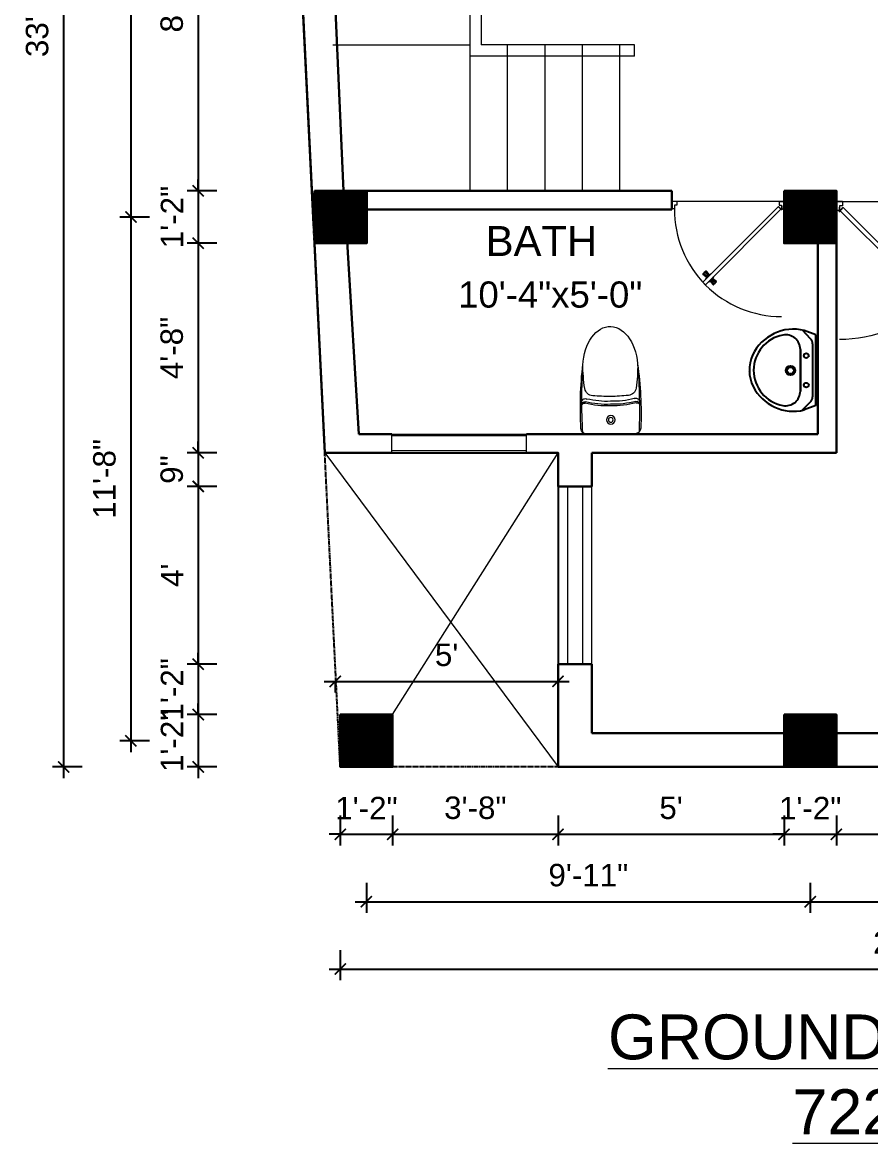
# Model space of a CAD drawing. Header units: inches. Extents: x -6683 to 26091, y -5972 to 4741.
# Drawn here: x 16400.9 to 16627.7, y -2641.4 to -2341 of the extents above; entities that cross this region are included whole.
import ezdxf

# ---------------------------------------------------------------- set-up
doc = ezdxf.new("R2010")
doc.units = ezdxf.units.IN
doc.header["$MEASUREMENT"] = 0
doc.linetypes.add('HIDDEN', pattern=[0.375, 0.25, -0.125])
for name, color, linetype, lineweight in [('A-FURN', 9, 'Continuous', 5), ('Dimension-0.13', 114, 'Continuous', 13), ('hatch-.09', 8, 'Continuous', 9), ('Label', 7, 'Continuous', 13), ('PUERTAS', 7, 'Continuous', 9), ('stair', 201, 'Continuous', 13), ('Text', 7, 'Continuous', 13), ('WALL', 12, 'Continuous', 30), ('wall2', 1, 'Continuous', 15), ('windoow', 4, 'Continuous', 5)]:
    doc.layers.add(name, color=color, linetype=linetype, lineweight=lineweight)
doc.layers.add('furniture', color=253, linetype='Continuous')
doc.styles.add('arial 1000', font='arial.ttf')
doc.styles.add('dim', font='arial.ttf', dxfattribs={"height": 7})
doc.styles.get("Standard").update_dxf_attribs({"font": 'arial.ttf'})
doc.dimstyles.new("1-8'", dxfattribs={"dimtxt": 6, "dimasz": 3, "dimexe": 3, "dimexo": 6, "dimgap": 4, "dimtad": 1, "dimdec": 0, "dimzin": 0, "dimdsep": 46, "dimlunit": 4, "dimtxsty": 'arial 1000', "dimblk": 'ARCHTICK', "dimcen": 8, "dimdle": 3, "dimclrt": 7, "dimazin": 0, "dimtfac": 1, "dimtdec": 0, "dimtix": 1, "dimtmove": 2, "dimatfit": 3, "dimfxl": 5, "dimfxlon": 1, "dimarcsym": 0})

# ---------------------------------------------------------------- blocks, each defined once
blk = doc.blocks.new('_ArchTick')
at = {"color": 0, "const_width": 0.15}
blk.add_lwpolyline([(-0.5, -0.5), (0.5, 0.5)], dxfattribs=at)
blk = doc.blocks.new('*D55')
at = {"layer": 'Defpoints', "color": 0, "transparency": 16777216}
for p in [(16484.55, -2512.5), (16544.14, -2512.5), (16544.14, -2517.11)]:
    blk.add_point(p, dxfattribs=at)
at = {"layer": 'wall2', "color": 0, "lineweight": -2, "transparency": 16777216}
for p, q in [((16481.55, -2517.11), (16547.14, -2517.11)), ((16484.55, -2517.11), (16484.55, -2520.11)), ((16544.14, -2517.11), (16544.14, -2520.11))]:
    blk.add_line(p, q, dxfattribs=at)
at = {"layer": 'wall2', "color": 0, "lineweight": -2, "transparency": 16777216, "xscale": 3, "yscale": 3, "zscale": 3, "rotation": 180}
blk.add_blockref('_ArchTick', (16484.55, -2517.11), dxfattribs=at)
at = {"layer": 'wall2', "color": 0, "lineweight": -2, "transparency": 16777216, "xscale": 3, "yscale": 3, "zscale": 3}
blk.add_blockref('_ArchTick', (16544.14, -2517.11), dxfattribs=at)
at = {"layer": 'wall2', "color": 7, "transparency": 16777216, "insert": (16514.34, -2510.06), "char_height": 6, "attachment_point": 5, "style": 'arial 1000'}
blk.add_mtext("5'", dxfattribs=at)
blk = doc.blocks.new('2ft6in')
at = {"layer": 'PUERTAS', "color": 2}
for p, q in [((0.84, 2.1), (21.02, 22.28)), ((21.71, 21.6), (1.47, 1.37)), ((18.33, 21.76), (18.31, 21.77)), ((21.71, 21.6), (21.02, 22.28)), ((21.18, 18.9), (21.2, 18.89)), ((0, 2), (0, 0)), ((0.6, 2), (0, 2)), ((1.33, 0), (0, 0)), ((0.6, 1.26), (0.6, 2.04)), ((0.67, 1.26), (0.6, 1.26)), ((0.67, 1.26), (0.67, 2.01)), ((0.67, 1), (0.67, 1.26)), ((1.33, 1), (0.67, 1)), ((1.31, 1.53), (0.79, 2.06)), ((1.36, 1.58), (0.81, 2.12)), ((1.36, 1.58), (1.31, 1.53)), ((1.47, 1.37), (1.31, 1.53)), ((1.33, 0), (1.33, 1)), ((28.67, 0), (28.67, 1)), ((28.67, 1), (29.33, 1)), ((28.67, 0), (30, 0)), ((29.33, 1), (29.33, 2)), ((29.33, 2), (30, 2)), ((30, 0), (30, 2))]:
    blk.add_line(p, q, dxfattribs=at)
at = {"layer": 'PUERTAS', "color": 8}
for p, q in [((18.81, 20.78), (18.04, 21.4)), ((18.86, 20.83), (18.08, 21.46)), ((18.95, 20.92), (18.2, 21.58)), ((18.44, 21.9), (18.31, 21.77)), ((19.07, 21.03), (18.34, 21.72)), ((18.44, 21.9), (18.56, 22.02)), ((18.58, 22.01), (18.56, 22.02)), ((19.3, 21.26), (18.61, 22)), ((19.42, 21.38), (18.75, 22.14)), ((19.51, 21.48), (18.88, 22.26)), ((19.55, 21.53), (18.93, 22.3)), ((19.4, 21.08), (19.31, 21.17)), ((19.47, 21.15), (19.38, 21.24)), ((19.51, 21.19), (19.42, 21.28)), ((19.53, 21.21), (19.44, 21.3)), ((19.7, 21.06), (19.51, 21.01)), ((19.89, 21.24), (19.58, 21.08)), ((20.07, 21.42), (19.64, 21.15)), ((18.91, 20.27), (19.19, 20.69)), ((19.13, 20.8), (19.03, 20.9)), ((19.15, 20.82), (19.05, 20.92)), ((19.09, 20.44), (19.25, 20.76)), ((19.19, 20.87), (19.1, 20.96)), ((19.25, 20.93), (19.16, 21.02)), ((19.28, 20.63), (19.32, 20.83)), ((19.43, 20.78), (19.4, 20.9)), ((19.55, 20.91), (19.43, 20.94)), ((19.69, 19.49), (20.12, 19.76)), ((19.87, 19.67), (20.18, 19.83)), ((20.06, 19.85), (20.25, 19.9)), ((20.21, 20), (20.33, 19.97)), ((20.21, 19.38), (20.83, 18.61)), ((20.23, 19.7), (20.32, 19.61)), ((20.25, 19.72), (20.34, 19.63)), ((20.25, 19.43), (20.88, 18.65)), ((20.29, 19.76), (20.38, 19.67)), ((20.33, 20.13), (20.36, 20.01)), ((20.34, 19.53), (21, 18.77)), ((20.36, 19.83), (20.45, 19.74)), ((20.48, 20.28), (20.44, 20.08)), ((20.46, 19.64), (21.14, 18.91)), ((20.5, 19.98), (20.6, 19.89)), ((20.67, 20.47), (20.51, 20.15)), ((20.85, 20.64), (20.57, 20.22)), ((20.57, 20.04), (20.66, 19.95)), ((20.61, 20.09), (20.7, 19.99)), ((20.63, 20.11), (20.72, 20.01)), ((20.69, 19.87), (21.42, 19.19)), ((20.81, 19.99), (21.56, 19.33)), ((20.9, 20.08), (21.68, 19.45)), ((20.95, 20.13), (21.72, 19.51)), ((21.32, 19.01), (21.2, 18.89)), ((21.32, 19.01), (21.44, 19.14)), ((21.43, 19.15), (21.44, 19.14)), ((0, 0), (30, 0))]:
    blk.add_line(p, q, dxfattribs=at)
at = {"layer": 'PUERTAS', "color": 1}
for p, q in [((18.06, 21.44), (18.48, 21.86)), ((18.74, 20.79), (18.06, 21.34)), ((18.08, 21.51), (18.45, 21.88)), ((18.11, 21.49), (18.08, 21.51)), ((18.82, 22.25), (18.45, 21.88)), ((18.9, 22.28), (18.48, 21.86)), ((18.84, 22.23), (18.82, 22.25)), ((18.83, 20.8), (19.18, 21.15)), ((19.54, 21.59), (18.99, 22.27)), ((19.02, 20.88), (19.24, 21.1)), ((19.54, 21.5), (19.18, 21.15)), ((19.45, 21.31), (19.24, 21.1)), ((19.55, 21.22), (19.33, 21.01)), ((19.45, 21.41), (19.45, 21.41)), ((19.54, 21.22), (19.45, 21.31)), ((19.64, 21.23), (19.64, 21.23)), ((19.74, 21.24), (19.73, 21.23)), ((20.12, 21.49), (19.74, 21.24)), ((20.22, 21.48), (20.22, 21.49)), ((18.84, 20.21), (19.1, 20.6)), ((18.85, 20.11), (18.84, 20.12)), ((18.92, 20.89), (18.93, 20.88)), ((19.12, 20.8), (19.03, 20.89)), ((19.1, 20.7), (19.11, 20.69)), ((19.1, 20.6), (19.1, 20.6)), ((19.11, 20.79), (19.33, 21.01)), ((19.53, 19.43), (19.54, 19.42)), ((19.64, 19.42), (20.02, 19.67)), ((20.02, 19.67), (20.03, 19.68)), ((20.12, 19.68), (20.12, 19.68)), ((20.21, 19.69), (20.43, 19.9)), ((20.22, 19.41), (20.57, 19.76)), ((20.22, 19.69), (20.31, 19.6)), ((20.22, 19.32), (20.76, 18.64)), ((20.31, 19.6), (20.52, 19.81)), ((20.31, 19.5), (20.31, 19.5)), ((20.65, 20.12), (20.43, 19.9)), ((20.74, 20.03), (20.52, 19.81)), ((20.93, 20.11), (20.57, 19.76)), ((20.64, 20.11), (20.73, 20.02)), ((20.66, 20.31), (20.65, 20.31)), ((20.65, 20.21), (20.65, 20.22)), ((20.91, 20.7), (20.66, 20.31)), ((20.84, 20.02), (20.83, 20.03)), ((20.86, 18.63), (21.28, 19.05)), ((20.91, 20.8), (20.91, 20.79)), ((20.91, 18.68), (20.94, 18.66)), ((20.94, 18.66), (21.31, 19.03)), ((21.02, 20.12), (21.7, 19.57)), ((21.7, 19.47), (21.28, 19.05)), ((21.67, 19.4), (21.31, 19.03)), ((21.65, 19.42), (21.67, 19.4))]:
    blk.add_line(p, q, dxfattribs=at)
at = {"layer": 'PUERTAS', "color": 2}
for radius in [0.129, 0.0627]:
    blk.add_circle((0.68, 2.14), radius, dxfattribs=at)
at = {"layer": 'PUERTAS', "color": 8}
blk.add_arc((0.68, 2.14), 28.65, 359.7285, 90.0333, dxfattribs=at)
at = {"layer": 'PUERTAS', "color": 1}
for centre, start, end in [((18.94, 22.23), 38.9236, 135), ((19.4, 21.36), 315, 45), ((19.49, 21.55), 315, 38.9236), ((19.6, 21.18), 50.2572, 135), ((19.68, 21.28), 230.2572, 315), ((20.17, 21.44), 45, 135), ((18.78, 20.84), 231.0764, 315), ((18.89, 20.16), 135, 225), ((18.97, 20.93), 225, 315), ((19.16, 20.74), 135, 219.7428), ((19.06, 20.65), 315, 39.7428), ((19.59, 19.47), 225, 315), ((20.07, 19.63), 50.2572, 135), ((20.16, 19.73), 230.2572, 315), ((20.27, 19.36), 135, 218.9236), ((20.35, 19.55), 135, 225), ((20.7, 20.26), 135, 219.7428), ((20.6, 20.17), 315, 39.7428), ((20.78, 19.98), 45, 135), ((20.82, 18.68), 218.9236, 315), ((20.87, 20.75), 315, 45), ((20.98, 20.07), 51.0764, 135), ((21.65, 19.52), 315, 51.0764)]:
    blk.add_arc(centre, 0.0667, start, end, dxfattribs=at)
blk = doc.blocks.new('*U40')
at = {"color": 3, "xscale": -1}
blk.add_blockref('2ft6in', (42, 0), dxfattribs=at)
blk = doc.blocks.new('3ft')
at = {"layer": 'PUERTAS', "color": 2}
for p, q in [((1.01, 2.52), (25.23, 26.74)), ((26.05, 25.92), (1.77, 1.64)), ((21.99, 26.11), (21.98, 26.13)), ((26.05, 25.92), (25.23, 26.74)), ((25.42, 22.68), (25.43, 22.67)), ((0, 2.4), (0, 0)), ((0.72, 2.4), (0, 2.4)), ((1.6, 0), (0, 0)), ((0.72, 1.52), (0.72, 2.44)), ((0.8, 1.52), (0.72, 1.52)), ((0.8, 1.52), (0.8, 2.41)), ((0.8, 1.2), (0.8, 1.52)), ((1.6, 1.2), (0.8, 1.2)), ((1.57, 1.84), (0.94, 2.47)), ((1.63, 1.89), (0.97, 2.55)), ((1.63, 1.89), (1.57, 1.84)), ((1.77, 1.64), (1.57, 1.84)), ((1.6, 0), (1.6, 1.2)), ((34.4, 0), (34.4, 1.2)), ((34.4, 1.2), (35.2, 1.2)), ((34.4, 0), (36, 0)), ((35.2, 1.2), (35.2, 2.4)), ((35.2, 2.4), (36, 2.4)), ((36, 0), (36, 2.4))]:
    blk.add_line(p, q, dxfattribs=at)
at = {"layer": 'PUERTAS', "color": 8}
for p, q in [((22.57, 24.94), (21.65, 25.68)), ((22.63, 24.99), (21.69, 25.75)), ((22.74, 25.1), (21.84, 25.9)), ((22.13, 26.28), (21.98, 26.13)), ((22.88, 25.24), (22.01, 26.06)), ((22.13, 26.28), (22.27, 26.42)), ((22.29, 26.41), (22.27, 26.42)), ((23.16, 25.52), (22.34, 26.39)), ((23.3, 25.66), (22.5, 26.56)), ((23.41, 25.77), (22.65, 26.71)), ((22.69, 24.32), (23.02, 24.83)), ((23.46, 25.83), (22.72, 26.75)), ((22.95, 24.96), (22.84, 25.07)), ((22.98, 24.99), (22.86, 25.1)), ((23.03, 25.04), (22.91, 25.15)), ((22.91, 24.53), (23.1, 24.91)), ((23.11, 25.12), (22.99, 25.23)), ((23.13, 24.76), (23.18, 24.99)), ((23.28, 25.3), (23.17, 25.41)), ((23.36, 25.37), (23.25, 25.49)), ((23.31, 24.94), (23.28, 25.08)), ((23.41, 25.43), (23.3, 25.54)), ((23.46, 25.09), (23.32, 25.13)), ((23.44, 25.45), (23.33, 25.56)), ((23.64, 25.27), (23.41, 25.22)), ((23.87, 25.49), (23.49, 25.3)), ((24.08, 25.71), (23.57, 25.38)), ((24.4, 24.15), (24.43, 24.01)), ((24.58, 24.33), (24.52, 24.1)), ((24.8, 24.56), (24.61, 24.18)), ((25.02, 24.77), (24.68, 24.26)), ((24.68, 24.05), (24.79, 23.94)), ((24.73, 24.1), (24.85, 23.99)), ((24.76, 24.13), (24.87, 24.02)), ((25.08, 24.1), (26.02, 23.34)), ((25.14, 24.15), (26.06, 23.41)), ((23.63, 23.38), (24.14, 23.72)), ((23.84, 23.6), (24.22, 23.79)), ((24.07, 23.82), (24.3, 23.88)), ((24.25, 24), (24.39, 23.97)), ((24.25, 23.26), (24.99, 22.34)), ((24.27, 23.64), (24.38, 23.53)), ((24.3, 23.67), (24.41, 23.56)), ((24.3, 23.32), (25.06, 22.38)), ((24.35, 23.72), (24.46, 23.61)), ((24.41, 23.43), (25.2, 22.53)), ((24.43, 23.8), (24.54, 23.69)), ((24.55, 23.57), (25.37, 22.7)), ((24.6, 23.97), (24.72, 23.86)), ((24.83, 23.85), (25.7, 23.03)), ((24.97, 23.99), (25.87, 23.2)), ((25.58, 22.82), (25.43, 22.67)), ((25.58, 22.82), (25.73, 22.97)), ((25.72, 22.98), (25.73, 22.97)), ((0, 0), (36, 0))]:
    blk.add_line(p, q, dxfattribs=at)
at = {"layer": 'PUERTAS', "color": 1}
for p, q in [((21.67, 25.73), (22.17, 26.23)), ((22.49, 24.95), (21.67, 25.61)), ((21.7, 25.82), (22.14, 26.26)), ((21.73, 25.79), (21.7, 25.82)), ((22.58, 26.7), (22.14, 26.26)), ((22.67, 26.73), (22.17, 26.23)), ((22.61, 26.67), (22.58, 26.7)), ((22.6, 24.96), (23.02, 25.38)), ((22.61, 24.25), (22.92, 24.72)), ((22.62, 24.13), (22.61, 24.14)), ((22.7, 25.07), (22.71, 25.06)), ((23.45, 25.91), (22.79, 26.73)), ((22.82, 25.06), (23.08, 25.32)), ((22.94, 24.95), (22.83, 25.07)), ((22.92, 24.72), (22.92, 24.72)), ((22.93, 24.94), (23.19, 25.21)), ((22.93, 24.84), (22.93, 24.83)), ((23.44, 25.81), (23.02, 25.38)), ((23.34, 25.58), (23.08, 25.32)), ((23.46, 25.47), (23.19, 25.21)), ((23.33, 25.7), (23.34, 25.69)), ((23.45, 25.46), (23.33, 25.57)), ((23.57, 25.47), (23.57, 25.47)), ((24.15, 25.79), (23.68, 25.48)), ((23.68, 25.48), (23.68, 25.48)), ((24.27, 25.78), (24.26, 25.79)), ((24.78, 24.15), (24.51, 23.89)), ((25.11, 24.14), (24.69, 23.71)), ((24.77, 24.14), (24.88, 24.03)), ((24.79, 24.38), (24.78, 24.37)), ((24.78, 24.26), (24.78, 24.26)), ((25.1, 24.84), (24.79, 24.38)), ((25.09, 24.96), (25.1, 24.95)), ((25.22, 24.14), (26.03, 23.48)), ((23.44, 23.31), (23.45, 23.3)), ((23.56, 23.3), (24.03, 23.61)), ((24.03, 23.61), (24.03, 23.62)), ((24.14, 23.62), (24.14, 23.62)), ((24.25, 23.62), (24.51, 23.89)), ((24.26, 23.29), (24.69, 23.71)), ((24.26, 23.63), (24.37, 23.52)), ((24.26, 23.18), (24.92, 22.37)), ((24.37, 23.52), (24.63, 23.77)), ((24.37, 23.4), (24.37, 23.4)), ((24.89, 24.03), (24.63, 23.77)), ((25, 24.03), (25, 24.03)), ((25.04, 22.36), (25.54, 22.86)), ((25.1, 22.42), (25.13, 22.39)), ((25.13, 22.39), (25.57, 22.83)), ((26.04, 23.37), (25.54, 22.86)), ((26.01, 23.27), (25.57, 22.83)), ((25.98, 23.3), (26.01, 23.27))]:
    blk.add_line(p, q, dxfattribs=at)
at = {"layer": 'PUERTAS', "color": 2}
for radius in [0.155, 0.0752]:
    blk.add_circle((0.82, 2.56), radius, dxfattribs=at)
at = {"layer": 'PUERTAS', "color": 8}
blk.add_arc((0.82, 2.56), 34.38, 359.7285, 90.0333, dxfattribs=at)
at = {"layer": 'PUERTAS', "color": 1}
for centre, start, end in [((22.54, 25.01), 231.0764, 315), ((22.67, 24.2), 135, 225), ((22.73, 26.68), 38.9236, 135), ((22.77, 25.12), 225, 315), ((22.99, 24.89), 135, 219.7428), ((22.87, 24.78), 315, 39.7428), ((23.28, 25.63), 315, 45), ((23.39, 25.86), 315, 38.9236), ((23.51, 25.41), 50.2572, 135), ((23.62, 25.53), 230.2572, 315), ((24.2, 25.73), 45, 135), ((24.84, 24.31), 135, 219.7428), ((24.72, 24.21), 315, 39.7428), ((24.94, 23.98), 45, 135), ((25.04, 24.89), 315, 45), ((25.17, 24.08), 51.0764, 135), ((23.51, 23.36), 225, 315), ((24.09, 23.56), 50.2572, 135), ((24.2, 23.68), 230.2572, 315), ((24.32, 23.23), 135, 218.9236), ((24.42, 23.46), 135, 225), ((24.98, 22.42), 218.9236, 315), ((25.98, 23.42), 315, 51.0764)]:
    blk.add_arc(centre, 0.08, start, end, dxfattribs=at)
blk = doc.blocks.new('*U43')
at = {"color": 3}
blk.add_blockref('3ft', (0, 0), dxfattribs=at)
blk = doc.blocks.new('A$C2BC6131C')
at = {"layer": 'A-FURN', "color": 8}
for p in [(0, 163.5), (0, -163.5)]:
    blk.add_line(p, (0, 0), dxfattribs=at)
for radius in [29.6, 16.1]:
    blk.add_circle((95.9, 0), radius, dxfattribs=at)
for centre, radius, start, end in [((40, 163.5), 40, 92.59988, 180), ((197, -4116.4), 4311.6, 86.30057, 92.47118), ((155.1, -2371.3), 2577.4, 82.86641, 92.59988), ((793.4, 23.7), 602, 165.61847, 182.25332), ((201.9, 176.4), 18.8, 342.35932, 95.93155), ((192.7, 178.4), 18.2, 343.38126, 66.47238), ((793.4, 23.7), 592, 165.61847, 182.25332), ((773.9, 23.7), 552, 165.61847, 182.45753), ((217.8, 172), 24.1, 332.20328, 71.94045), ((320.7, 115.7), 60, 100.47011, 174.60795), ((468.5, -913.5), 1099.7, 89.65189, 98.29697), ((1633.1, -8.2), 1378.2, 174.60795, 179.65911), ((1633.1, 8.2), 1378.2, 180.34089, 185.39205), ((793.4, -23.7), 602, 177.74668, 194.38153), ((793.4, -23.7), 592, 177.74668, 194.38153), ((773.9, -23.7), 552, 177.54247, 194.38153), ((320.7, -115.7), 60, 185.39205, 259.52989), ((40, -163.5), 40, 180, 267.40012), ((197, 4116.4), 4311.6, 267.52882, 273.69943), ((155.1, 2371.3), 2577.4, 267.40012, 277.13359), ((201.9, -176.4), 18.8, 264.06845, 17.64068), ((192.7, -178.4), 18.2, 293.52762, 16.61874), ((217.8, -172), 24.1, 288.05955, 27.79672), ((468.5, 913.5), 1099.7, 261.70303, 270.34811)]:
    blk.add_arc(centre, radius, start, end, dxfattribs=at)
blk.add_ellipse((440.7, 0), major_axis=(-289.3, 0), ratio=0.648116, start_param=1.570796, end_param=4.592942, dxfattribs=at)
blk = doc.blocks.new('A$C2C8E2855')
at = {"color": 3}
for p, q in [((49.5, -117.7), (20, -196.2)), ((530.2, -117.7), (49.5, -117.7)), ((52.4, -117.7), (529.2, -117.7)), ((110.9, -140.2), (470.9, -140.2)), ((530.2, -117.7), (559.7, -196.2)), ((76.7, -153.7), (18.7, -208.2)), ((149.1, -222.9), (431, -222.9)), ((431, -222.9), (149.1, -222.9)), ((506.5, -155.1), (563.4, -212.8))]:
    blk.add_line(p, q, dxfattribs=at)
for centre, radius in [((190.8, -182.7), 16.3), ((390.8, -182.7), 16.3), ((292.2, -290.1), 31.6), ((292.2, -290.1), 23)]:
    blk.add_circle(centre, radius, dxfattribs=at)
for centre, radius, start, end in [((110.9, -190.2), 50, 90, 133.18096), ((470.9, -190.2), 50, 44.56072, 90), ((318.3, -269.6), 307.1, 166.17513, 244.72963), ((149.1, -322.9), 100, 90, 190.56023), ((261.4, -269.6), 307.1, 297.06391, 13.82487), ((431, -322.9), 100, 349.43977, 90), ((290.1, -296.6), 243.4, 190.56023, 349.43977), ((289.7, -319.1), 250.2, 245.80711, 296.46282), ((318.3, -269.6), 307.1, 266.58899, 266.59358)]:
    blk.add_arc(centre, radius, start, end, dxfattribs=at)
at = {"color": 3, "width": 0.8, "flags": 9}
for tag in ['XSIZE', 'YSIZE']:
    blk.add_attdef(tag, (289.9, -117.7), '', height=0.5, dxfattribs=at)
blk = doc.blocks.new('*D77')
at = {"layer": 'Defpoints', "color": 0, "transparency": 16777216}
for p in [(16485.9, -2540), (16499.9, -2540), (16499.9, -2558)]:
    blk.add_point(p, dxfattribs=at)
at = {"layer": 'Dimension-0.13', "color": 0, "lineweight": -2, "transparency": 16777216}
for p, q in [((16485.9, -2553), (16485.9, -2561)), ((16499.9, -2553), (16499.9, -2561)), ((16485.9, -2558), (16482.9, -2558)), ((16485.9, -2558), (16499.9, -2558)), ((16499.9, -2558), (16502.9, -2558))]:
    blk.add_line(p, q, dxfattribs=at)
at = {"layer": 'Dimension-0.13', "color": 0, "lineweight": -2, "transparency": 16777216, "xscale": 3, "yscale": 3, "zscale": 3}
blk.add_blockref('_ArchTick', (16485.9, -2558), dxfattribs=at)
at = {"layer": 'Dimension-0.13', "color": 0, "lineweight": -2, "transparency": 16777216, "xscale": 3, "yscale": 3, "zscale": 3, "rotation": 180}
blk.add_blockref('_ArchTick', (16499.9, -2558), dxfattribs=at)
at = {"layer": 'Dimension-0.13', "color": 7, "transparency": 16777216, "insert": (16492.9, -2550.99), "char_height": 6, "attachment_point": 5, "style": 'arial 1000'}
blk.add_mtext('1\'-2"', dxfattribs=at)
blk = doc.blocks.new('*D78')
at = {"layer": 'Defpoints', "color": 0, "transparency": 16777216}
for p in [(16499.9, -2540), (16544.14, -2540), (16544.14, -2558)]:
    blk.add_point(p, dxfattribs=at)
at = {"layer": 'Dimension-0.13', "color": 0, "lineweight": -2, "transparency": 16777216}
for p, q in [((16499.9, -2553), (16499.9, -2561)), ((16544.14, -2553), (16544.14, -2561)), ((16496.9, -2558), (16547.14, -2558))]:
    blk.add_line(p, q, dxfattribs=at)
at = {"layer": 'Dimension-0.13', "color": 0, "lineweight": -2, "transparency": 16777216, "xscale": 3, "yscale": 3, "zscale": 3, "rotation": 180}
blk.add_blockref('_ArchTick', (16499.9, -2558), dxfattribs=at)
at = {"layer": 'Dimension-0.13', "color": 0, "lineweight": -2, "transparency": 16777216, "xscale": 3, "yscale": 3, "zscale": 3}
blk.add_blockref('_ArchTick', (16544.14, -2558), dxfattribs=at)
at = {"layer": 'Dimension-0.13', "color": 7, "transparency": 16777216, "insert": (16522.02, -2550.94), "char_height": 6, "attachment_point": 5, "style": 'arial 1000'}
blk.add_mtext('3\'-8"', dxfattribs=at)
blk = doc.blocks.new('*D79')
at = {"layer": 'Defpoints', "color": 0, "transparency": 16777216}
for p in [(16544.14, -2540), (16604.56, -2540), (16604.56, -2558)]:
    blk.add_point(p, dxfattribs=at)
at = {"layer": 'Dimension-0.13', "color": 0, "lineweight": -2, "transparency": 16777216}
for p, q in [((16544.14, -2553), (16544.14, -2561)), ((16604.56, -2553), (16604.56, -2561)), ((16541.14, -2558), (16607.56, -2558))]:
    blk.add_line(p, q, dxfattribs=at)
at = {"layer": 'Dimension-0.13', "color": 0, "lineweight": -2, "transparency": 16777216, "xscale": 3, "yscale": 3, "zscale": 3, "rotation": 180}
blk.add_blockref('_ArchTick', (16544.14, -2558), dxfattribs=at)
at = {"layer": 'Dimension-0.13', "color": 0, "lineweight": -2, "transparency": 16777216, "xscale": 3, "yscale": 3, "zscale": 3}
blk.add_blockref('_ArchTick', (16604.56, -2558), dxfattribs=at)
at = {"layer": 'Dimension-0.13', "color": 7, "transparency": 16777216, "insert": (16574.35, -2550.95), "char_height": 6, "attachment_point": 5, "style": 'arial 1000'}
blk.add_mtext("5'", dxfattribs=at)
blk = doc.blocks.new('*D80')
at = {"layer": 'Defpoints', "color": 0, "transparency": 16777216}
for p in [(16604.56, -2540), (16618.56, -2540), (16618.56, -2558)]:
    blk.add_point(p, dxfattribs=at)
at = {"layer": 'Dimension-0.13', "color": 0, "lineweight": -2, "transparency": 16777216}
for p, q in [((16604.56, -2553), (16604.56, -2561)), ((16618.56, -2553), (16618.56, -2561)), ((16604.56, -2558), (16601.56, -2558)), ((16604.56, -2558), (16618.56, -2558)), ((16618.56, -2558), (16621.56, -2558))]:
    blk.add_line(p, q, dxfattribs=at)
at = {"layer": 'Dimension-0.13', "color": 0, "lineweight": -2, "transparency": 16777216, "xscale": 3, "yscale": 3, "zscale": 3}
blk.add_blockref('_ArchTick', (16604.56, -2558), dxfattribs=at)
at = {"layer": 'Dimension-0.13', "color": 0, "lineweight": -2, "transparency": 16777216, "xscale": 3, "yscale": 3, "zscale": 3, "rotation": 180}
blk.add_blockref('_ArchTick', (16618.56, -2558), dxfattribs=at)
at = {"layer": 'Dimension-0.13', "color": 7, "transparency": 16777216, "insert": (16611.56, -2550.99), "char_height": 6, "attachment_point": 5, "style": 'arial 1000'}
blk.add_mtext('1\'-2"', dxfattribs=at)
blk = doc.blocks.new('*D81')
at = {"layer": 'Defpoints', "color": 0, "transparency": 16777216}
for p in [(16618.56, -2540), (16778.17, -2540), (16778.17, -2558)]:
    blk.add_point(p, dxfattribs=at)
at = {"layer": 'Dimension-0.13', "color": 0, "lineweight": -2, "transparency": 16777216}
for p, q in [((16618.56, -2553), (16618.56, -2561)), ((16778.17, -2553), (16778.17, -2561)), ((16615.56, -2558), (16781.17, -2558))]:
    blk.add_line(p, q, dxfattribs=at)
at = {"layer": 'Dimension-0.13', "color": 0, "lineweight": -2, "transparency": 16777216, "xscale": 3, "yscale": 3, "zscale": 3, "rotation": 180}
blk.add_blockref('_ArchTick', (16618.56, -2558), dxfattribs=at)
at = {"layer": 'Dimension-0.13', "color": 0, "lineweight": -2, "transparency": 16777216, "xscale": 3, "yscale": 3, "zscale": 3}
blk.add_blockref('_ArchTick', (16778.17, -2558), dxfattribs=at)
at = {"layer": 'Dimension-0.13', "color": 7, "transparency": 16777216, "insert": (16698.36, -2550.94), "char_height": 6, "attachment_point": 5, "style": 'arial 1000'}
blk.add_mtext('13\'-4"', dxfattribs=at)
blk = doc.blocks.new('*D83')
at = {"layer": 'Defpoints', "color": 0, "transparency": 16777216}
for p in [(16492.9, -2545.69), (16611.56, -2545.69), (16611.56, -2576)]:
    blk.add_point(p, dxfattribs=at)
at = {"layer": 'Dimension-0.13', "color": 0, "lineweight": -2, "transparency": 16777216}
for p, q in [((16492.9, -2571), (16492.9, -2579)), ((16611.56, -2571), (16611.56, -2579)), ((16489.9, -2576), (16614.56, -2576))]:
    blk.add_line(p, q, dxfattribs=at)
at = {"layer": 'Dimension-0.13', "color": 0, "lineweight": -2, "transparency": 16777216, "xscale": 3, "yscale": 3, "zscale": 3, "rotation": 180}
blk.add_blockref('_ArchTick', (16492.9, -2576), dxfattribs=at)
at = {"layer": 'Dimension-0.13', "color": 0, "lineweight": -2, "transparency": 16777216, "xscale": 3, "yscale": 3, "zscale": 3}
blk.add_blockref('_ArchTick', (16611.56, -2576), dxfattribs=at)
at = {"layer": 'Dimension-0.13', "color": 7, "transparency": 16777216, "insert": (16552.23, -2568.94), "char_height": 6, "attachment_point": 5, "style": 'arial 1000'}
blk.add_mtext('9\'-11"', dxfattribs=at)
blk = doc.blocks.new('*D84')
at = {"layer": 'Defpoints', "color": 0, "transparency": 16777216}
for p in [(16611.56, -2545.69), (16785.17, -2545.69), (16785.17, -2576)]:
    blk.add_point(p, dxfattribs=at)
at = {"layer": 'Dimension-0.13', "color": 0, "lineweight": -2, "transparency": 16777216}
for p, q in [((16611.56, -2571), (16611.56, -2579)), ((16785.17, -2571), (16785.17, -2579)), ((16608.56, -2576), (16788.17, -2576))]:
    blk.add_line(p, q, dxfattribs=at)
at = {"layer": 'Dimension-0.13', "color": 0, "lineweight": -2, "transparency": 16777216, "xscale": 3, "yscale": 3, "zscale": 3, "rotation": 180}
blk.add_blockref('_ArchTick', (16611.56, -2576), dxfattribs=at)
at = {"layer": 'Dimension-0.13', "color": 0, "lineweight": -2, "transparency": 16777216, "xscale": 3, "yscale": 3, "zscale": 3}
blk.add_blockref('_ArchTick', (16785.17, -2576), dxfattribs=at)
at = {"layer": 'Dimension-0.13', "color": 7, "transparency": 16777216, "insert": (16698.36, -2568.94), "char_height": 6, "attachment_point": 5, "style": 'arial 1000'}
blk.add_mtext('14\'-6"', dxfattribs=at)
blk = doc.blocks.new('*D85')
at = {"layer": 'Defpoints', "color": 0, "transparency": 16777216}
for p in [(16485.9, -2540), (16792.17, -2540), (16792.17, -2594)]:
    blk.add_point(p, dxfattribs=at)
at = {"layer": 'Dimension-0.13', "color": 0, "lineweight": -2, "transparency": 16777216}
for p, q in [((16485.9, -2589), (16485.9, -2597)), ((16792.17, -2589), (16792.17, -2597)), ((16482.9, -2594), (16795.17, -2594))]:
    blk.add_line(p, q, dxfattribs=at)
at = {"layer": 'Dimension-0.13', "color": 0, "lineweight": -2, "transparency": 16777216, "xscale": 3, "yscale": 3, "zscale": 3, "rotation": 180}
blk.add_blockref('_ArchTick', (16485.9, -2594), dxfattribs=at)
at = {"layer": 'Dimension-0.13', "color": 0, "lineweight": -2, "transparency": 16777216, "xscale": 3, "yscale": 3, "zscale": 3}
blk.add_blockref('_ArchTick', (16792.17, -2594), dxfattribs=at)
at = {"layer": 'Dimension-0.13', "color": 7, "transparency": 16777216, "insert": (16639.04, -2586.94), "char_height": 6, "attachment_point": 5, "style": 'arial 1000'}
blk.add_mtext('25\'-6"', dxfattribs=at)
blk = doc.blocks.new('*D94')
at = {"layer": 'Defpoints', "color": 0, "transparency": 16777216}
for p in [(16466.61, -2134.5), (16411.92, -2540), (16485.9, -2540)]:
    blk.add_point(p, dxfattribs=at)
at = {"layer": 'Dimension-0.13', "color": 0, "lineweight": -2, "transparency": 16777216}
for p, q in [((16411.92, -2131.5), (16411.92, -2543)), ((16416.92, -2134.5), (16408.92, -2134.5)), ((16416.92, -2540), (16408.92, -2540))]:
    blk.add_line(p, q, dxfattribs=at)
at = {"layer": 'Dimension-0.13', "color": 0, "lineweight": -2, "transparency": 16777216, "xscale": 3, "yscale": 3, "zscale": 3}
for p, rotation in [((16411.92, -2134.5), 90), ((16411.92, -2540), 270)]:
    blk.add_blockref('_ArchTick', p, dxfattribs=dict(at, rotation=rotation))
at = {"layer": 'Dimension-0.13', "color": 7, "transparency": 16777216, "insert": (16404.86, -2337.25), "char_height": 6, "attachment_point": 5, "rotation": 90, "style": 'arial 1000'}
blk.add_mtext('33\'-10"', dxfattribs=at)
blk = doc.blocks.new('*D118')
at = {"layer": 'Defpoints', "color": 0, "transparency": 16777216}
for p in [(16473.09, -2280), (16447.92, -2386), (16479, -2386)]:
    blk.add_point(p, dxfattribs=at)
at = {"layer": 'Dimension-0.13', "color": 0, "lineweight": -2, "transparency": 16777216}
for p, q in [((16447.92, -2277), (16447.92, -2389)), ((16452.92, -2280), (16444.92, -2280)), ((16452.92, -2386), (16444.92, -2386))]:
    blk.add_line(p, q, dxfattribs=at)
at = {"layer": 'Dimension-0.13', "color": 0, "lineweight": -2, "transparency": 16777216, "xscale": 3, "yscale": 3, "zscale": 3}
for p, rotation in [((16447.92, -2280), 90), ((16447.92, -2386), 270)]:
    blk.add_blockref('_ArchTick', p, dxfattribs=dict(at, rotation=rotation))
at = {"layer": 'Dimension-0.13', "color": 7, "transparency": 16777216, "insert": (16440.86, -2333), "char_height": 6, "attachment_point": 5, "rotation": 90, "style": 'arial 1000'}
blk.add_mtext('8\'-10"', dxfattribs=at)
blk = doc.blocks.new('*D119')
at = {"layer": 'Defpoints', "color": 0, "transparency": 16777216}
for p in [(16479, -2386), (16447.92, -2400), (16479, -2400)]:
    blk.add_point(p, dxfattribs=at)
at = {"layer": 'Dimension-0.13', "color": 0, "lineweight": -2, "transparency": 16777216}
for p, q in [((16447.92, -2386), (16447.92, -2383)), ((16452.92, -2386), (16444.92, -2386)), ((16447.92, -2386), (16447.92, -2400)), ((16452.92, -2400), (16444.92, -2400)), ((16447.92, -2400), (16447.92, -2403))]:
    blk.add_line(p, q, dxfattribs=at)
at = {"layer": 'Dimension-0.13', "color": 0, "lineweight": -2, "transparency": 16777216, "xscale": 3, "yscale": 3, "zscale": 3}
for p, rotation in [((16447.92, -2386), 270), ((16447.92, -2400), 90)]:
    blk.add_blockref('_ArchTick', p, dxfattribs=dict(at, rotation=rotation))
at = {"layer": 'Dimension-0.13', "color": 7, "transparency": 16777216, "insert": (16440.91, -2393), "char_height": 6, "attachment_point": 5, "rotation": 90, "style": 'arial 1000'}
blk.add_mtext('1\'-2"', dxfattribs=at)
blk = doc.blocks.new('*D120')
at = {"layer": 'Defpoints', "color": 0, "transparency": 16777216}
for p in [(16479, -2400), (16447.92, -2456.03), (16481.76, -2456.03)]:
    blk.add_point(p, dxfattribs=at)
at = {"layer": 'Dimension-0.13', "color": 0, "lineweight": -2, "transparency": 16777216}
for p, q in [((16447.92, -2397), (16447.92, -2459.03)), ((16452.92, -2400), (16444.92, -2400)), ((16452.92, -2456.03), (16444.92, -2456.03))]:
    blk.add_line(p, q, dxfattribs=at)
at = {"layer": 'Dimension-0.13', "color": 0, "lineweight": -2, "transparency": 16777216, "xscale": 3, "yscale": 3, "zscale": 3}
for p, rotation in [((16447.92, -2400), 90), ((16447.92, -2456.03), 270)]:
    blk.add_blockref('_ArchTick', p, dxfattribs=dict(at, rotation=rotation))
at = {"layer": 'Dimension-0.13', "color": 7, "transparency": 16777216, "insert": (16440.86, -2428.01), "char_height": 6, "attachment_point": 5, "rotation": 90, "style": 'arial 1000'}
blk.add_mtext('4\'-8"', dxfattribs=at)
blk = doc.blocks.new('*D121')
at = {"layer": 'Defpoints', "color": 0, "transparency": 16777216}
for p in [(16481.76, -2456.03), (16447.92, -2465), (16544.14, -2465)]:
    blk.add_point(p, dxfattribs=at)
at = {"layer": 'Dimension-0.13', "color": 0, "lineweight": -2, "transparency": 16777216}
for p, q in [((16447.92, -2456.03), (16447.92, -2453.03)), ((16452.92, -2456.03), (16444.92, -2456.03)), ((16447.92, -2456.03), (16447.92, -2465)), ((16452.92, -2465), (16444.92, -2465)), ((16447.92, -2465), (16447.92, -2468))]:
    blk.add_line(p, q, dxfattribs=at)
at = {"layer": 'Dimension-0.13', "color": 0, "lineweight": -2, "transparency": 16777216, "xscale": 3, "yscale": 3, "zscale": 3}
for p, rotation in [((16447.92, -2456.03), 270), ((16447.92, -2465), 90)]:
    blk.add_blockref('_ArchTick', p, dxfattribs=dict(at, rotation=rotation))
at = {"layer": 'Dimension-0.13', "color": 7, "transparency": 16777216, "insert": (16440.86, -2460.51), "char_height": 6, "attachment_point": 5, "rotation": 90, "style": 'arial 1000'}
blk.add_mtext('9"', dxfattribs=at)
blk = doc.blocks.new('*D122')
at = {"layer": 'Defpoints', "color": 0, "transparency": 16777216}
for p in [(16544.14, -2465), (16447.92, -2512.5), (16544.14, -2512.5)]:
    blk.add_point(p, dxfattribs=at)
at = {"layer": 'Dimension-0.13', "color": 0, "lineweight": -2, "transparency": 16777216}
for p, q in [((16447.92, -2462), (16447.92, -2515.5)), ((16452.92, -2465), (16444.92, -2465)), ((16452.92, -2512.5), (16444.92, -2512.5))]:
    blk.add_line(p, q, dxfattribs=at)
at = {"layer": 'Dimension-0.13', "color": 0, "lineweight": -2, "transparency": 16777216, "xscale": 3, "yscale": 3, "zscale": 3}
for p, rotation in [((16447.92, -2465), 90), ((16447.92, -2512.5), 270)]:
    blk.add_blockref('_ArchTick', p, dxfattribs=dict(at, rotation=rotation))
at = {"layer": 'Dimension-0.13', "color": 7, "transparency": 16777216, "insert": (16440.92, -2488.75), "char_height": 6, "attachment_point": 5, "rotation": 90, "style": 'arial 1000'}
blk.add_mtext("4'", dxfattribs=at)
blk = doc.blocks.new('*D123')
at = {"layer": 'Defpoints', "color": 0, "transparency": 16777216}
for p in [(16544.14, -2512.5), (16447.92, -2526), (16485.9, -2526)]:
    blk.add_point(p, dxfattribs=at)
at = {"layer": 'Dimension-0.13', "color": 0, "lineweight": -2, "transparency": 16777216}
for p, q in [((16447.92, -2512.5), (16447.92, -2509.5)), ((16452.92, -2512.5), (16444.92, -2512.5)), ((16447.92, -2512.5), (16447.92, -2526)), ((16452.92, -2526), (16444.92, -2526)), ((16447.92, -2526), (16447.92, -2529))]:
    blk.add_line(p, q, dxfattribs=at)
at = {"layer": 'Dimension-0.13', "color": 0, "lineweight": -2, "transparency": 16777216, "xscale": 3, "yscale": 3, "zscale": 3}
for p, rotation in [((16447.92, -2512.5), 270), ((16447.92, -2526), 90)]:
    blk.add_blockref('_ArchTick', p, dxfattribs=dict(at, rotation=rotation))
at = {"layer": 'Dimension-0.13', "color": 7, "transparency": 16777216, "insert": (16440.91, -2519.25), "char_height": 6, "attachment_point": 5, "rotation": 90, "style": 'arial 1000'}
blk.add_mtext('1\'-2"', dxfattribs=at)
blk = doc.blocks.new('*D124')
at = {"layer": 'Defpoints', "color": 0, "transparency": 16777216}
for p in [(16485.9, -2526), (16447.92, -2540), (16485.9, -2540)]:
    blk.add_point(p, dxfattribs=at)
at = {"layer": 'Dimension-0.13', "color": 0, "lineweight": -2, "transparency": 16777216}
for p, q in [((16447.92, -2526), (16447.92, -2523)), ((16452.92, -2526), (16444.92, -2526)), ((16447.92, -2526), (16447.92, -2540)), ((16452.92, -2540), (16444.92, -2540)), ((16447.92, -2540), (16447.92, -2543))]:
    blk.add_line(p, q, dxfattribs=at)
at = {"layer": 'Dimension-0.13', "color": 0, "lineweight": -2, "transparency": 16777216, "xscale": 3, "yscale": 3, "zscale": 3}
for p, rotation in [((16447.92, -2526), 270), ((16447.92, -2540), 90)]:
    blk.add_blockref('_ArchTick', p, dxfattribs=dict(at, rotation=rotation))
at = {"layer": 'Dimension-0.13', "color": 7, "transparency": 16777216, "insert": (16440.91, -2533), "char_height": 6, "attachment_point": 5, "rotation": 90, "style": 'arial 1000'}
blk.add_mtext('1\'-2"', dxfattribs=at)
blk = doc.blocks.new('*D125')
at = {"layer": 'Defpoints', "color": 0, "transparency": 16777216}
for p in [(16472.85, -2273), (16429.92, -2393), (16479, -2393)]:
    blk.add_point(p, dxfattribs=at)
at = {"layer": 'Dimension-0.13', "color": 0, "lineweight": -2, "transparency": 16777216}
for p, q in [((16429.92, -2270), (16429.92, -2396)), ((16434.92, -2273), (16426.92, -2273)), ((16434.92, -2393), (16426.92, -2393))]:
    blk.add_line(p, q, dxfattribs=at)
at = {"layer": 'Dimension-0.13', "color": 0, "lineweight": -2, "transparency": 16777216, "xscale": 3, "yscale": 3, "zscale": 3}
for p, rotation in [((16429.92, -2273), 90), ((16429.92, -2393), 270)]:
    blk.add_blockref('_ArchTick', p, dxfattribs=dict(at, rotation=rotation))
at = {"layer": 'Dimension-0.13', "color": 7, "transparency": 16777216, "insert": (16422.86, -2333), "char_height": 6, "attachment_point": 5, "rotation": 90, "style": 'arial 1000'}
blk.add_mtext("10'", dxfattribs=at)
blk = doc.blocks.new('*D126')
at = {"layer": 'Defpoints', "color": 0, "transparency": 16777216}
for p in [(16479, -2393), (16429.92, -2533), (16485.9, -2533)]:
    blk.add_point(p, dxfattribs=at)
at = {"layer": 'Dimension-0.13', "color": 0, "lineweight": -2, "transparency": 16777216}
for p, q in [((16429.92, -2390), (16429.92, -2536)), ((16434.92, -2393), (16426.92, -2393)), ((16434.92, -2533), (16426.92, -2533))]:
    blk.add_line(p, q, dxfattribs=at)
at = {"layer": 'Dimension-0.13', "color": 0, "lineweight": -2, "transparency": 16777216, "xscale": 3, "yscale": 3, "zscale": 3}
for p, rotation in [((16429.92, -2393), 90), ((16429.92, -2533), 270)]:
    blk.add_blockref('_ArchTick', p, dxfattribs=dict(at, rotation=rotation))
at = {"layer": 'Dimension-0.13', "color": 7, "transparency": 16777216, "insert": (16422.86, -2463), "char_height": 6, "attachment_point": 5, "rotation": 90, "style": 'arial 1000'}
blk.add_mtext('11\'-8"', dxfattribs=at)

msp = doc.modelspace()

# ---------------------------------------------------------------- hatches: boundary and pattern name
at = {"layer": 'hatch-.09'}
h = msp.add_hatch(dxfattribs=at)
h.set_pattern_fill('ANSI31', color=256)
h.set_pattern_definition([(45, (1046.6153, -2676.14343), (-0.0883883476, 0.0883883476), [])])
h.paths.add_polyline_path([(16493, -2386), (16479, -2386), (16479, -2400), (16493, -2400)])
h = msp.add_hatch(dxfattribs=at)
h.set_pattern_fill('ANSI31', color=256)
h.set_pattern_definition([(45, (1172.16944, -2676.14343), (-0.0883883476, 0.0883883476), [])])
h.paths.add_polyline_path([(16618.56, -2386), (16604.56, -2386), (16604.56, -2400), (16618.56, -2400)])
h = msp.add_hatch(dxfattribs=at)
h.set_pattern_fill('ANSI31', color=256)
h.set_pattern_definition([(45, (1053.51216, -2816.14343), (-0.0883883476, 0.0883883476), [])])
h.paths.add_polyline_path([(16499.9, -2526), (16485.9, -2526), (16485.9, -2540), (16499.9, -2540)])
h = msp.add_hatch(dxfattribs=at)
h.set_pattern_fill('ANSI31', color=256)
h.set_pattern_definition([(45, (1172.16944, -2816.14343), (-0.0883883476, 0.0883883476), [])])
h.paths.add_polyline_path([(16618.56, -2526), (16604.56, -2526), (16604.56, -2540), (16618.56, -2540)])

# ---------------------------------------------------------------- linework, layer by layer
at = {"linetype": 'HIDDEN'}
msp.add_lwpolyline([(16465.92, -2134.5), (16688.07, -2131.36), (16855.13, -2540), (16485.9, -2540), (16465.92, -2134.5)], dxfattribs=at)
at = {"layer": 'Defpoints'}
msp.add_lwpolyline([(16792.17, -2540), (16792.17, -2386), (16743.11, -2386), (16743.11, -2266), (16688.07, -2266), (16688.07, -2131.36), (16465.92, -2134.5), (16481.76, -2456.03), (16544.14, -2456.03), (16544.14, -2540), (16792.17, -2540)], dxfattribs=at)
at = {"layer": 'stair', "linetype": 'ByBlock', "ltscale": 5}
for p, q in [((16520.56, -2271), (16520.56, -2386)), ((16523.56, -2310), (16523.56, -2347)), ((16520.56, -2345), (16520.56, -2350)), ((16483.88, -2347), (16520.56, -2347)), ((16564.56, -2347), (16523.56, -2347)), ((16530.56, -2347), (16530.56, -2386)), ((16540.56, -2347), (16540.56, -2386)), ((16550.56, -2347), (16550.56, -2386)), ((16560.56, -2347), (16560.56, -2386)), ((16564.56, -2350), (16564.56, -2347)), ((16564.56, -2350), (16520.56, -2350))]:
    msp.add_line(p, q, dxfattribs=at)
at = {"layer": 'WALL'}
for p, q in [((16478.76, -2395), (16465.92, -2134.5)), ((16486.8, -2386), (16482.08, -2280)), ((16486.98, -2386), (16574.56, -2386)), ((16574.56, -2386), (16574.56, -2391)), ((16613.56, -2386), (16618.56, -2386)), ((16618.56, -2456), (16618.56, -2386)), ((16574.56, -2391), (16492.76, -2391)), ((16479, -2400), (16481.76, -2456.04)), ((16487.75, -2399.53), (16490.89, -2451)), ((16613.56, -2451), (16613.56, -2400)), ((16490.89, -2451), (16499.67, -2451)), ((16535.67, -2451), (16613.56, -2451)), ((16481.76, -2456.03), (16499.67, -2456)), ((16535.67, -2456), (16544.14, -2456)), ((16553.14, -2456), (16618.56, -2456)), ((16544.14, -2512.5), (16544.14, -2540)), ((16544.14, -2512.5), (16553.14, -2512.5)), ((16553.14, -2512.5), (16553.14, -2531)), ((16553.14, -2531), (16604.56, -2531)), ((16553.17, -2531), (16604.56, -2531)), ((16618.56, -2531), (16778.17, -2531)), ((16618.56, -2531), (16778.17, -2531)), ((16544.14, -2540), (16791.35, -2540))]:
    msp.add_line(p, q, dxfattribs=at)
for points in [[(16479, -2386), (16493, -2386), (16493, -2400), (16479, -2400)], [(16604.56, -2386), (16618.56, -2386), (16618.56, -2400), (16604.56, -2400)], [(16485.9, -2526), (16499.9, -2526), (16499.9, -2540), (16485.9, -2540)], [(16604.56, -2526), (16618.56, -2526), (16618.56, -2540), (16604.56, -2540)]]:
    msp.add_lwpolyline(points, close=True, dxfattribs=at)
msp.add_lwpolyline([(16553.14, -2456), (16553.14, -2465), (16544.14, -2465), (16544.14, -2456)], dxfattribs=at)
at = {"layer": 'wall2'}
for p, q in [((16499.67, -2456), (16499.67, -2451)), ((16499.67, -2451), (16535.67, -2451)), ((16535.67, -2456), (16535.67, -2451)), ((16481.76, -2456.03), (16544.14, -2540)), ((16535.67, -2455.5), (16499.67, -2455.5)), ((16499.67, -2456), (16535.67, -2456)), ((16499.9, -2526), (16544.14, -2456)), ((16544.14, -2512.5), (16544.14, -2456)), ((16553.14, -2512.5), (16553.14, -2456)), ((16544.14, -2540), (16544.14, -2540))]:
    msp.add_line(p, q, dxfattribs=at)
at = {"layer": 'windoow'}
for p, q in [((16535.67, -2451.5), (16499.67, -2451.5)), ((16535.67, -2455.5), (16499.67, -2455.5)), ((16546.64, -2465), (16546.64, -2512.5)), ((16550.64, -2465), (16550.64, -2512.5))]:
    msp.add_line(p, q, dxfattribs=at)

# ---------------------------------------------------------------- block references
at = {"layer": 'furniture'}
for name, p, xscale, yscale, zscale, rotation in [('A$C2BC6131C', (16558.27, -2451), -0.03937007859349251, 0.03937007859349251, 0.03937007859349251, 270.5436105356556), ('A$C2C8E2855', (16617.7, -2422.54), 0.03937007870990783, 0.03937007870990783, 0.03937007870990783, 270)]:
    msp.add_blockref(name, p, dxfattribs=dict(at, xscale=xscale, yscale=yscale, zscale=zscale, rotation=rotation))
at = {"layer": 'WALL', "xscale": -1, "rotation": 180}
for name, p in [('*U40', (16562.56, -2388.82)), ('*U43', (16618.56, -2388.82))]:
    msp.add_blockref(name, p, dxfattribs=at)

# ---------------------------------------------------------------- texts
at = {"layer": 'Label', "color": 5, "linetype": 'ByBlock', "attachment_point": 2, "style": 'dim'}
for s, insert, char_height, width in [('BATH', (16539.69, -2395.42), 8, 88.4068), ('{\\LGROUND FLOOR PLAN\\P722 SQ.FT.}', (16650.16, -2606.15), 12, 504.7797)]:
    msp.add_mtext(s, dxfattribs=dict(at, insert=insert, char_height=char_height, width=width))
at = {"layer": 'Text', "insert": (16542.03, -2410.22), "char_height": 7, "width": 440.957, "attachment_point": 2}
msp.add_mtext('10\'-4"x5\'-0"', dxfattribs=at)

# ---------------------------------------------------------------- dimensions: what is measured, and where the dimension line sits
at = {"layer": 'Dimension-0.13'}
for base, p1, p2, picture, middle in [((16411.9245, -2540.0046), (16466.6141, -2134.4964), (16485.9011, -2540.0046), '*D94', (16404.859, -2337.2505)), ((16429.92, -2393), (16472.85, -2273), (16479, -2393), '*D125', (16422.86, -2333)), ((16447.92, -2386), (16473.09, -2280), (16479, -2386), '*D118', (16440.86, -2333)), ((16447.92, -2400), (16479, -2386), (16479, -2400), '*D119', (16440.91, -2393)), ((16429.92, -2533), (16479, -2393), (16485.9, -2533), '*D126', (16422.86, -2463)), ((16447.92, -2456.03), (16479, -2400), (16481.76, -2456.03), '*D120', (16440.86, -2428.01)), ((16447.92, -2465), (16481.76, -2456.03), (16544.14, -2465), '*D121', (16440.86, -2460.51)), ((16447.92445534, -2512.50461174), (16544.14036763, -2465.00461174), (16544.14036763, -2512.50461174), '*D122', (16440.92445534, -2488.75461174)), ((16447.92445534, -2526.00461174), (16544.14036763, -2512.50461174), (16485.90110727, -2526.00461174), '*D123', (16440.91217704, -2519.25461174)), ((16447.92, -2540), (16485.9, -2526), (16485.9, -2540), '*D124', (16440.91, -2533))]:
    dim = msp.add_linear_dim(base=base, p1=p1, p2=p2, angle=90, dimstyle="1-8'", dxfattribs=at)
    dim.commit()
    dim.dimension.update_dxf_attribs({"geometry": picture, "text_midpoint": middle})
for base, p1, p2, picture, middle in [((16499.9, -2558), (16485.9, -2540), (16499.9, -2540), '*D77', (16492.9, -2550.99)), ((16792.17, -2594), (16485.9, -2540), (16792.17, -2540), '*D85', (16639.04, -2586.94)), ((16544.14, -2558), (16499.9, -2540), (16544.14, -2540), '*D78', (16522.02, -2550.94)), ((16604.56, -2558), (16544.14, -2540), (16604.56, -2540), '*D79', (16574.35, -2550.95)), ((16618.56, -2558), (16604.56, -2540), (16618.56, -2540), '*D80', (16611.56, -2550.99)), ((16778.17, -2558), (16618.56, -2540), (16778.17, -2540), '*D81', (16698.36, -2550.94)), ((16611.56, -2576), (16492.9, -2545.69), (16611.56, -2545.69), '*D83', (16552.23, -2568.94)), ((16785.17, -2576), (16611.56, -2545.69), (16785.17, -2545.69), '*D84', (16698.36, -2568.94))]:
    dim = msp.add_linear_dim(base=base, p1=p1, p2=p2, dimstyle="1-8'", dxfattribs=at)
    dim.commit()
    dim.dimension.update_dxf_attribs({"geometry": picture, "text_midpoint": middle})
at = {"layer": 'wall2'}
dim = msp.add_linear_dim(base=(16544.14, -2517.11), p1=(16484.55, -2512.5), p2=(16544.14, -2512.5), dimstyle="1-8'", dxfattribs=at)
dim.commit()
dim.dimension.update_dxf_attribs({"geometry": '*D55', "text_midpoint": (16514.34, -2510.06)})

doc.saveas('drawing.dxf')
